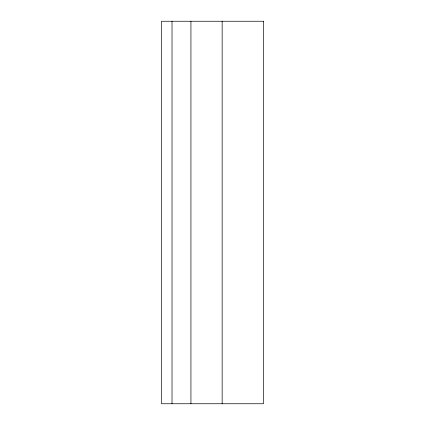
<?xml version="1.0" encoding="UTF-8"?>
<svg xmlns="http://www.w3.org/2000/svg" width="425" height="425" viewBox="0 0 425 425"><rect width="100%" height="100%" fill="white"/><g stroke="black" fill="none" stroke-linecap="round" stroke-linejoin="round"><path stroke-width="0.64" d="M222.153 21.25L222.153 403.75M190.937 21.25L190.937 403.75M172.019 21.25L172.019 403.75M263.5 21.25L161.5 21.25L161.5 403.75L263.5 403.75L263.5 21.25"/></g></svg>
